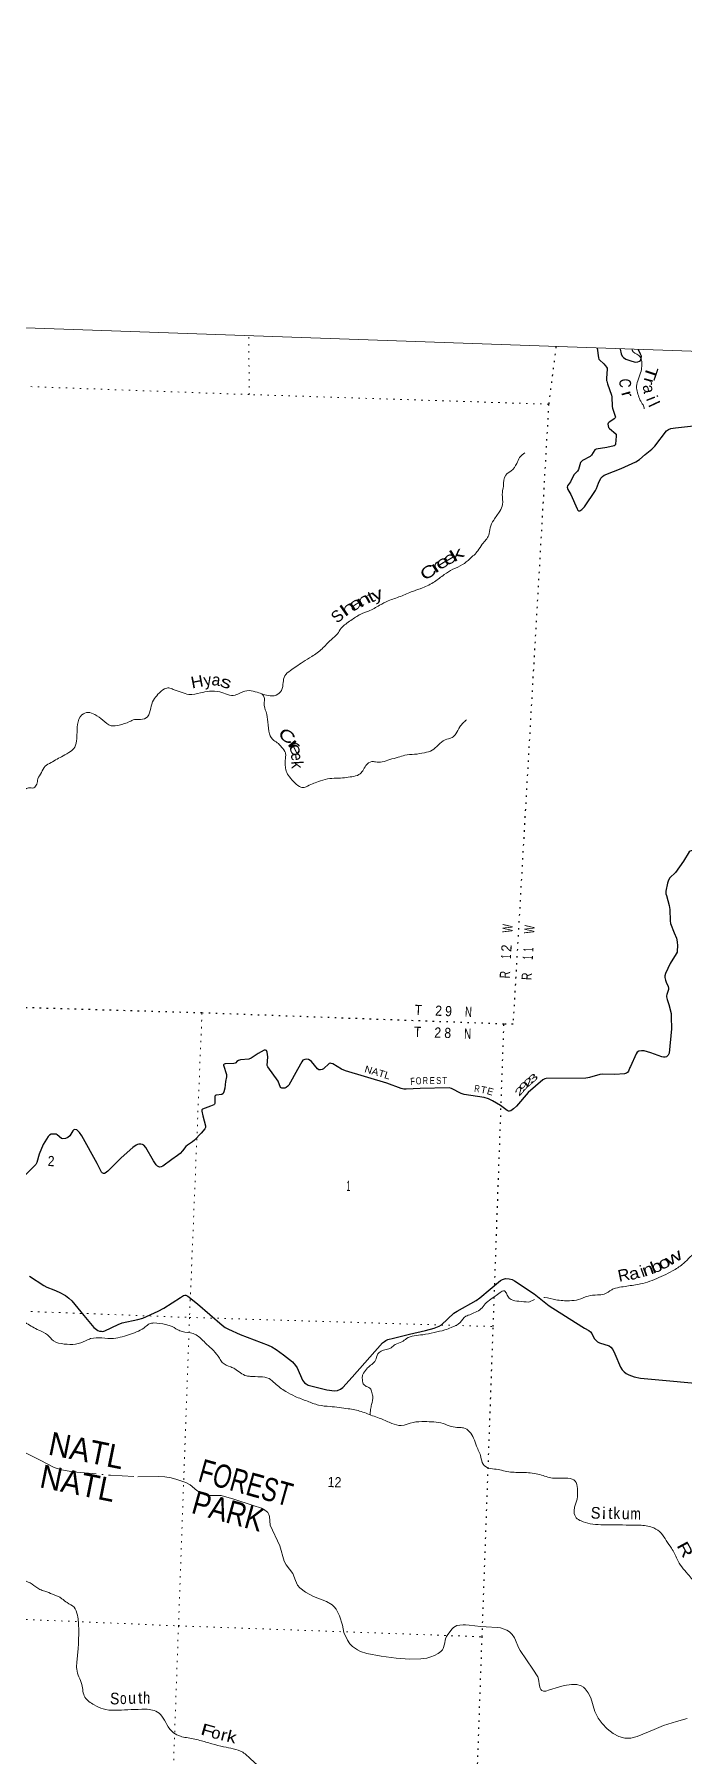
# Model space of a CAD drawing. Header units: feet. Extents: x -932108 to -739700, y 12311 to 202656.
# Drawn here: x -793014 to -781886, y 173137 to 202656 of the extents above; entities that cross this region are included whole.
import ezdxf
from ezdxf.enums import TextEntityAlignment as Align

# ---------------------------------------------------------------- set-up
doc = ezdxf.new("R2010")
doc.units = ezdxf.units.FT
doc.header["$LTSCALE"] = 80
doc.linetypes.add('DOT_DASHED', pattern=[7.7, 5, -1.2, 0.3, -1.2])
doc.linetypes.add('DOTTED', pattern=[1.5, 0.3, -1.2])
for name, color, linetype, lineweight in [('29', 7, 'Continuous', 25), ('30', 7, 'Continuous', 35), ('39', 7, 'Continuous', 13), ('4', 7, 'Continuous', 13), ('44', 7, 'DOT_DASHED', 13), ('6', 7, 'DOTTED', 25), ('7', 7, 'DOTTED', 13)]:
    doc.layers.add(name, color=color, linetype=linetype, lineweight=lineweight)
doc.layers.add('41', color=7, linetype='Continuous')

msp = doc.modelspace()

# ---------------------------------------------------------------- linework, layer by layer
at = {"layer": '29'}
for points in [[(-783366.16, 197272.63), (-783345.09, 197110.41), (-783338.62, 197088.81), (-783327.64, 197074.58), (-783252.37, 197005.36), (-783222.04, 196973.24), (-783204.77, 196948.4), (-783198.29, 196934.35), (-783195.9, 196918.92), (-783204.97, 196755.15), (-783205.31, 196720.5), (-783203.15, 196706.46), (-783192.83, 196664.56), (-783121.07, 196467.38), (-783115.19, 196438.59), (-783110.33, 196276.58), (-783106.43, 196248.58), (-783057.44, 196105.93), (-783055.28, 196089.72), (-783059.59, 196078.46), (-783073.63, 196064.88), (-783118.55, 196034.98)], [(-782974.26, 197258.93), (-782954.89, 197175.21), (-782937.62, 197138.48), (-782918.19, 197116.88), (-782875.01, 197088.8), (-782775.71, 197052.08), (-782710.94, 197036.95), (-782669.93, 197039.11), (-782641.86, 197049.92), (-782622.43, 197065.04), (-782611.64, 197097.44), (-782609.48, 197136.32), (-782622.43, 197170.89), (-782656.73, 197247.84)], [(-783118.55, 196034.98), (-783162.68, 196006.56), (-783177.72, 195991.34), (-783184.27, 195969.83), (-783181.03, 195940.67), (-783171.32, 195916.91), (-783153.73, 195896.25), (-783047.19, 195807.7), (-783041.78, 195799.18), (-783041.78, 195766.78), (-783054.73, 195626.36), (-783061.21, 195611.24), (-783078.27, 195598.82), (-783199.74, 195573.89), (-783381.8, 195544.27), (-783396.91, 195537.79), (-783408.37, 195528.59), (-783465.99, 195438.42), (-783489.49, 195415.89), (-783621.43, 195345.53), (-783636.54, 195332.57), (-783650.29, 195316.54), (-783688.35, 195194.31), (-783705, 195164.7), (-783767.76, 195105.27), (-783825.18, 194983.57), (-783877.25, 194911.32), (-783879.3, 194891.76), (-783868.61, 194850.84), (-783818.46, 194767.1), (-783708.86, 194518.16), (-783695.91, 194498.72), (-783682.05, 194487.14), (-783663.53, 194485.76), (-783631.14, 194505.2), (-783584.81, 194555.12), (-783395.83, 194831.4), (-783376.56, 194870.68), (-783342.63, 194959.33), (-783305.16, 195043.1), (-783277.1, 195075.5), (-783248.38, 195097.51), (-783089.08, 195160.26)], [(-783089.08, 195160.26), (-782954.44, 195213.29), (-782702.9, 195322.85), (-782642.41, 195364.97), (-782546.9, 195450.43), (-782427.61, 195544.27), (-782378.29, 195591.49), (-782180.29, 195855.42), (-782144.81, 195881.27), (-782105.95, 195896.39), (-782023.39, 195910.9), (-781613.74, 195956.87)], [(-781413.34, 188907.16), (-781523.14, 188821.68), (-781553.36, 188789.28), (-781580.35, 188746.07), (-781594.38, 188730.95), (-781619.21, 188705.03), (-781645.11, 188689.91), (-781687.58, 188670.43), (-781757.37, 188655.34), (-781772.48, 188648.86), (-781789.45, 188634.66), (-781888.49, 188478.68), (-782027.3, 188284.32), (-782123.29, 188190.9), (-782147.33, 188153.23), (-782164.31, 188098.01), (-782188.05, 187959.75), (-782190.21, 187918.71), (-782180.91, 187886.4), (-782134.16, 187714.29), (-782122.22, 187646.52), (-782115.74, 187452.1), (-782107.37, 187404.9), (-782045.31, 187245.67)], [(-782045.31, 187245.67), (-782009.81, 187154.59), (-781993.77, 187095.66), (-781989.45, 187022.21), (-781993.77, 186940.12), (-781998.09, 186916.36), (-782011.35, 186886.42), (-782116.82, 186720.69), (-782198.43, 186549.96), (-782208.58, 186508.08), (-782208.58, 186480), (-782197.78, 186434.63), (-782186.69, 186403.34), (-782147.91, 186325.64), (-782141.65, 186298.54), (-782141.65, 186274.78), (-782172.96, 186190.52), (-782179.44, 186166.76), (-782179.53, 186150.81), (-782167.56, 186106.28), (-782139.15, 186017), (-782099.56, 185864.33), (-782096.12, 185805.01), (-782094.98, 185598.78), (-782135.03, 185182.09), (-782149.22, 185149.3), (-782168.65, 185132.02), (-782181.6, 185123.38), (-782201.03, 185116.9), (-782230.19, 185116.02), (-782261.48, 185121.22), (-782445.84, 185187.12), (-782563.71, 185222.75), (-782606.7, 185225.89), (-782654.38, 185218.43), (-782680.29, 185203.31), (-782697.24, 185173.64), (-782796.94, 184955.63), (-782806.06, 184938.63)], [(-782806.06, 184938.63), (-782832.49, 184874.95), (-782847.6, 184853.35), (-782865.94, 184840.39), (-782900.78, 184827.86), (-783063.79, 184816.68), (-783281.52, 184823.1), (-783320.61, 184817.44), (-783497.4, 184766.94), (-783525.47, 184762.62), (-783563.98, 184757.59), (-784240.45, 184751.93), (-784264.86, 184745.33), (-784301.56, 184728.05), (-784552.01, 184506.76), (-784751.68, 184274.41), (-784801.33, 184229.04), (-784848.83, 184194.48), (-784870.68, 184189.84), (-784887.68, 184190.16), (-784909.27, 184200.96), (-785027.04, 184286.47), (-785164.01, 184367.29), (-785228.78, 184399.7), (-785306.12, 184422.29), (-785648.67, 184477.47), (-785700.38, 184492.87), (-785862.39, 184579), (-785904.99, 184587.53), (-786402.93, 184580.38), (-786641.72, 184563.88), (-786683.82, 184566.04), (-786728.19, 184576.01), (-786974.94, 184670.43), (-787681.19, 184883.59), (-787751.23, 184909.17), (-787901.39, 185000.24), (-787927.29, 185008.88), (-787945.38, 185013.39), (-787963.99, 185004.56), (-788057.85, 184918.02), (-788080.57, 184903.03), (-788110.79, 184898.71), (-788136.7, 184900.87), (-788164.27, 184916.48), (-788266.22, 185043.44), (-788288.51, 185059.81), (-788313.72, 185075.85), (-788343.94, 185080.17), (-788380.64, 185078.01), (-788410.78, 185062.94), (-788432.45, 185036.96), (-788501.8, 184906.61), (-788651.99, 184634.67), (-788668.85, 184615.72), (-788696.91, 184596.28), (-788720.66, 184583.32), (-788740.09, 184581.16), (-788770.57, 184583.59), (-788794.06, 184596.28), (-788835.68, 184702.42), (-789015.7, 184948.18), (-789021.82, 184974.32), (-789014.39, 185118.28), (-789023.98, 185203.31), (-789036.93, 185231.39), (-789053.37, 185238.02), (-789073.63, 185235.71), (-789180.39, 185177.29), (-789300.31, 185097.45), (-789337.02, 185081.76), (-789479.49, 185067.21), (-789514.03, 185056.41), (-789542.09, 185039.13), (-789561.52, 185019.69), (-789572.32, 185011.05), (-789593.1, 185006.43), (-789745.02, 185002.4), (-789760.03, 184997.41), (-789773.09, 184985.12), (-789773.09, 184976.48), (-789723.73, 184815.73), (-789720.2, 184777.74), (-789736.14, 184695.62)], [(-789736.14, 184695.62), (-789747.83, 184582.54), (-789765.54, 184518.51), (-789778.49, 184490.43), (-789798.64, 184474.57), (-789897.22, 184462.35), (-789914.49, 184453.71), (-789920.46, 184441.64), (-789921.62, 184321.59), (-789927.45, 184308.97), (-789940.4, 184296.01), (-789993.97, 184272.57), (-790132.5, 184224.34), (-790145.49, 184209.6), (-790143.33, 184190.16), (-790125.48, 184107.94), (-790082.64, 183937.99), (-790081.8, 183911.49), (-790094.76, 183885.57), (-790154.34, 183810.89), (-790271.78, 183693.31), (-790305.19, 183663.08), (-790389.97, 183605.83), (-790417.06, 183581.69), (-790474.71, 183507.53), (-790518.46, 183463.84), (-790561.6, 183426.53), (-790657.32, 183361.56), (-790813.1, 183245.09), (-790843.33, 183232.12), (-790861.67, 183227.81), (-790883.5, 183234.93), (-790904.85, 183247.26), (-790925.36, 183266.69), (-790971.42, 183336.7), (-791102.06, 183564.38), (-791140.16, 183605.85), (-791161.75, 183618.82), (-791189.86, 183622.11), (-791222.19, 183625.3), (-791248.1, 183618.82), (-791271.85, 183608.01), (-791328.65, 183567.87), (-791529.04, 183388.11), (-791753.53, 183161.32), (-791800.76, 183126.28), (-791811.55, 183119.8), (-791828.82, 183119.8), (-791855.14, 183131.55), (-791865.52, 183143.56), (-791936.64, 183289.1), (-792202.98, 183766.68), (-792242.23, 183824.05), (-792268.13, 183854.29), (-792288.65, 183869.4), (-792322.68, 183875.8), (-792339.37, 183867.25), (-792353.41, 183852.12), (-792409.8, 183763.35), (-792438.68, 183737.64), (-792482.94, 183722.51), (-792525.03, 183716.04), (-792549.99, 183723.19), (-792621.6, 183784.24)], [(-792621.6, 183784.24), (-792643.77, 183795.96), (-792668.6, 183795.96), (-792727.58, 183792.69), (-792753.87, 183778.68), (-792780.86, 183752.75), (-792865.62, 183616.32), (-792932.95, 183450.99), (-792972.99, 183309.92), (-792992.7, 183275.34), (-793240.25, 183025.49)], [(-793097.48, 181358.03), (-792855.49, 181199.75), (-792800.33, 181171.37), (-792680.07, 181126.34), (-792590.93, 181087.12), (-792480.83, 181026.63), (-792421.45, 180981.38), (-792375.04, 180938.06), (-792165.38, 180684.38), (-791995.73, 180477.09), (-791924.94, 180426.09), (-791896.87, 180415.29), (-791864.03, 180413.52), (-791838.58, 180413.13), (-791808.36, 180419.61), (-791578.01, 180531.64), (-791512.6, 180557.87), (-791241.38, 180613.61), (-791158.55, 180639.96), (-790893.02, 180758.77), (-790793.34, 180813.01), (-790512.66, 180993.41), (-790510.25, 180994.91)], [(-790510.25, 180994.91), (-790455.86, 181028.8), (-790436.43, 181033.12), (-790416.62, 181033.42), (-790382.46, 181018), (-790218.35, 180884.98), (-789794.78, 180516.91), (-789742.38, 180480.11), (-789688.4, 180449.86), (-789486.52, 180359.85), (-789004.95, 180173.51), (-788942.54, 180145.27), (-788869.14, 180102.07), (-788747.11, 180010.56), (-788592.81, 179890.37), (-788540.29, 179827.74), (-788511.86, 179786.68), (-788416.69, 179576.34), (-788382.33, 179529.61), (-788358.58, 179510.17), (-788320.08, 179490.21), (-788000.45, 179410.75), (-787872.84, 179395.68), (-787818.87, 179400), (-787764.9, 179419.44), (-787726.04, 179449.68), (-787565.82, 179624.73), (-787049.26, 180214.41), (-787015.55, 180240.21), (-786990.97, 180255.46), (-786956.43, 180270.58), (-786858.73, 180293.69), (-786582.71, 180366.19), (-786309.2, 180426.78), (-786158.75, 180469.32), (-786076.72, 180501.73), (-786034.06, 180525.34), (-785821.98, 180724.23), (-785769.08, 180760.45), (-785442.16, 180942.91), (-785377.26, 180985.62), (-785022.13, 181285.9), (-784989.14, 181304.25), (-784937.94, 181318.3), (-784877.49, 181313.98), (-784825.68, 181301.02), (-784785.44, 181281.69), (-784450.06, 181055.44), (-784189.94, 180852.36), (-783631.31, 180498.64), (-783582.07, 180469.86)], [(-783582.07, 180469.86), (-783510.95, 180428.28), (-783479.65, 180406.68), (-783458.05, 180375.28), (-783417.05, 180290.03), (-783385.02, 180254.11), (-783363.08, 180233.86), (-783328.54, 180216.58), (-783164.22, 180162.78), (-783134.24, 180140.97), (-783099.7, 180104.25), (-783063.66, 180028.44), (-782967.16, 179800.2), (-782939.95, 179754.29), (-782905.41, 179717.56), (-782870.87, 179691.64), (-782824.45, 179666.1), (-782732.7, 179633.31), (-782622.13, 179611.58), (-781310.94, 179492.53)]]:
    msp.add_lwpolyline(points, dxfattribs=at)
at = {"layer": '39'}
msp.add_line((-784441.1, 180959.38), (-784540.94, 180914.83), dxfattribs=at)
for points in [[(-782559.51, 196233.52), (-782581.46, 196301.18), (-782633.12, 196386.05), (-782668.02, 196488.63), (-782690.82, 196590.8), (-782670.42, 196715.87), (-782623.32, 196854.26), (-782601.45, 196963.06), (-782607.9, 197070.78), (-782651.63, 197151.33), (-782765.61, 197241.52), (-782765.38, 197251.58)], [(-784606.92, 195482.1), (-784696.56, 195399.89), (-784746.54, 195296.08), (-784841.73, 195169.43), (-784933.04, 195097.42), (-784975.81, 194908.18), (-784994.81, 194764.8), (-784988.4, 194596.24), (-785034.69, 194482.17), (-785140.92, 194327.49), (-785202.02, 194193.62), (-785224.5, 194066.59), (-785336.72, 193914.14), (-785413.34, 193799.04), (-785551.31, 193661.65), (-785673.85, 193562.28), (-785840.16, 193482.61), (-785988.66, 193392.22), (-786154.4, 193269.94), (-786362.03, 193163.25), (-786527.65, 193103.85), (-786738.63, 193017.56), (-786947.25, 192941.32), (-787097.28, 192865.18), (-787286.48, 192765.99), (-787427.75, 192709.84), (-787588.84, 192605.66), (-787754.99, 192471.23), (-787820.83, 192376.06), (-787929.32, 192274.19), (-788081.96, 192121.05), (-788260.22, 191987.02), (-788408.85, 191892.57), (-788528.69, 191813.39), (-788625.92, 191745.63), (-788723.98, 191653.56), (-788749.95, 191542.87), (-788778.83, 191405.91), (-788870.49, 191323.76), (-789006.08, 191316.1), (-789120.91, 191345.29)], [(-785608.55, 190899), (-785664.81, 190848.14), (-785719.6, 190781), (-785790.37, 190659.62), (-785855.05, 190598.89), (-785973.65, 190556.18), (-786091.75, 190468.83), (-786195.79, 190378.99), (-786328.51, 190336.75), (-786497.08, 190309.89), (-786665.3, 190293.17), (-786779.59, 190258.43), (-786920.32, 190218.48), (-787052.98, 190178.26), (-787170.07, 190180.13), (-787230.53, 190184.16), (-787331.8, 190116.54), (-787385.4, 190025.02), (-787450.14, 189962.26), (-787570.56, 189925.69), (-787698.43, 189907.63), (-787836.04, 189900.03), (-787989.93, 189888.92), (-788147.08, 189841.4), (-788249.4, 189802.21), (-788358.12, 189753.08), (-788419.2, 189738.89), (-788471.11, 189756.84), (-788577.11, 189847.57), (-788660.58, 189947.7), (-788703.62, 190048.52), (-788714.72, 190138.13), (-788708.18, 190271.78), (-788710.15, 190332.69), (-788777.54, 190430.26), (-788831.98, 190492.92), (-788910.9, 190548.27), (-788983.93, 190658.2), (-789011.3, 190863.96), (-789043.87, 191035.42), (-789077.27, 191182.57), (-789070.35, 191267.52), (-789096.6, 191327.22), (-789196.05, 191373.11), (-789334.44, 191402.05), (-789479.07, 191366.29), (-789573.39, 191324.8), (-789702.38, 191333.14), (-789836.12, 191380.18), (-790015.56, 191390.19), (-790167.98, 191362.8), (-790364.79, 191336.89), (-790498.81, 191375.82), (-790636.59, 191422.99), (-790708.47, 191447.69), (-790781.72, 191431.87), (-790895.99, 191338.31), (-790972.06, 191239.42), (-791019.23, 191099.01), (-791076.63, 190954.88), (-791193.42, 190906.02), (-791298.48, 190905.45), (-791384.53, 190869.77), (-791560.24, 190810.71), (-791697.99, 190799.05), (-791840.17, 190895.05), (-791978.25, 190992.94), (-792092.23, 191027.15), (-792198.73, 190984.03), (-792274.91, 190822.27), (-792284.98, 190644.12), (-792299.88, 190502.64), (-792322.52, 190430.37), (-792393.59, 190359.71), (-792523.52, 190280.87), (-792626.33, 190227.49), (-792729.34, 190168.04), (-792830.4, 190106.49), (-792894.77, 189995.04), (-792952.96, 189887.45), (-792974.14, 189798.91), (-793022.74, 189735.62), (-793117.77, 189732.69), (-793183.37, 189704.44), (-793244.79, 189680.12), (-793319.99, 189666.39), (-793509.97, 189603.74), (-793657.67, 189596.47), (-793869.02, 189558.87), (-793963.75, 189505.22), (-794036.16, 189454.89)], [(-774510.37, 188891.52), (-774577.27, 188824.78), (-774663.15, 188734.34), (-774753.83, 188621.74), (-774826, 188518.66), (-774879.18, 188439.3), (-774946.4, 188303.61), (-775015.15, 188182.17), (-775083.08, 188085.04), (-775179.39, 187984.79), (-775267.91, 187876.18), (-775351.43, 187795.79), (-775502.88, 187618.28), (-775586.81, 187525.74), (-775645.06, 187416.12), (-775696.71, 187322.5), (-775809.96, 187139.66), (-775829.4, 187042.95), (-775846.06, 186968.46), (-775911.63, 186881.39), (-775976.03, 186828.77), (-776137.94, 186700.28), (-776214.83, 186577.08), (-776292.67, 186545.18), (-776506.89, 186542.16), (-776660.57, 186537.12), (-776861.28, 186515.39), (-777007.51, 186491.85), (-777115.14, 186475.15), (-777225.12, 186448.37), (-777272.12, 186372.86), (-777325.41, 186230.62), (-777410.68, 186158.41), (-777489.34, 186102.2), (-777653.02, 186040.71), (-777848.5, 185994.46), (-777954.58, 185963.51), (-778057.53, 185906.08), (-778178.32, 185798.53), (-778324.76, 185768.92), (-778426.24, 185695.21), (-778539.57, 185688.84), (-778698.96, 185694.13), (-778844.44, 185692.88), (-778959.63, 185631.8), (-779049, 185557.69), (-779174.82, 185480.74), (-779250.54, 185391.98), (-779313.68, 185317.01), (-779338.18, 185190.04), (-779360.12, 185079.21), (-779367.01, 184935.43), (-779397.49, 184810.69), (-779492.34, 184694.17), (-779746.18, 184475.44), (-779917.39, 184310.75), (-780051.06, 184181.32), (-780194.39, 184064.39), (-780321.73, 183942.86), (-780451.65, 183864.02), (-780546.87, 183796.19), (-780637.68, 183679.54), (-780740.22, 183514.6), (-780845.5, 183388.29), (-780955.66, 183296.62), (-781054.47, 183182.26), (-781097.16, 183114.71), (-781123.2, 183002), (-781282.38, 182536.72), (-781373.84, 182340.99), (-781486.89, 182164.23), (-781602.78, 181963.22), (-781672.76, 181805.31), (-781773.66, 181688.99), (-781903.15, 181563.48), (-782074.67, 181449.51), (-782230.89, 181369.51), (-782544.12, 181246.05), (-782708.93, 181210.96), (-782950.54, 181174.36), (-783089.04, 181140.43), (-783117.77, 181127.18), (-783245.61, 181050.3), (-783363.19, 181037.98), (-783523.47, 181016.93), (-783687.01, 180959.49), (-783839.23, 180938.18), (-784074.95, 180956.15), (-784269.57, 180995.07), (-784283.9, 180995.79)], [(-782182.81, 176826.6), (-782271.51, 176951.24), (-782393.72, 177040.49), (-782614.36, 177086.36), (-782757.75, 177087.06), (-782987.76, 177094.7), (-783302.79, 177097.05), (-783488.07, 177113.35), (-783644.01, 177161.12), (-783725.02, 177214.52), (-783764.09, 177313.18), (-783753.21, 177395.97), (-783712.09, 177536.59), (-783705.91, 177718.93), (-783744.02, 177845.95), (-783867.68, 177892.65), (-784132.13, 177897.37), (-784350.34, 177955.33), (-784613.69, 177992.47), (-784851.77, 178000.38), (-785096.62, 178047.05), (-785225.21, 178067.55), (-785323.82, 178137.76), (-785360.2, 178256.61), (-785434.66, 178443.65), (-785486.55, 178581.27), (-785656.32, 178757.28), (-785736.89, 178764.02), (-785869.65, 178780.6), (-786009.3, 178831.89), (-786325.32, 178864.69), (-786523.74, 178851), (-786725.48, 178798.88), (-786885.93, 178832.61), (-787075, 178915.96), (-787192.81, 178956.38), (-787412.21, 179038.72), (-787634.8, 179086.68), (-787946.64, 179123.4), (-788143.75, 179148.2), (-788335.39, 179215.42), (-788544.71, 179297.42), (-788705.46, 179381.86), (-788892.61, 179521.94), (-788992.9, 179602.35), (-789143.33, 179633.71), (-789312.75, 179641.37), (-789377.11, 179649.59), (-789581.08, 179769.95), (-789646.63, 179802.55), (-789795.49, 179880.51), (-789841.58, 179951.01), (-789946.21, 180082.26), (-790089.04, 180218.84), (-790242.09, 180351.71), (-790293.79, 180375.74), (-790482.49, 180410.4), (-790556.18, 180441.25), (-790687.22, 180508.47), (-790765.23, 180531.35), (-790968.39, 180556.35), (-791039.49, 180544.51), (-791114.12, 180488.17), (-791229.58, 180418.99), (-791507.62, 180320.73), (-791656.14, 180289.15), (-791859.79, 180299.97), (-792050.07, 180288.04), (-792136.18, 180250.33), (-792307.72, 180195.18), (-792503.64, 180195.6), (-792685.53, 180252.35), (-792791.19, 180353.22), (-792939.98, 180433.21), (-793148.13, 180549.65), (-793326.63, 180646.85), (-793507.05, 180687.32), (-793700.98, 180746.5), (-793870.97, 180796.77), (-794014.32, 180858.32), (-794066.09, 180880.33), (-794102.64, 180934.27), (-794114.5, 181001.6), (-794145.09, 181112.14), (-794168.72, 181190), (-794221.85, 181291.15), (-794303.57, 181383.11), (-794456.25, 181467.29), (-794572.52, 181493.46), (-794763.79, 181511.98), (-794887.35, 181501.89)], [(-784540.94, 180914.83), (-784712.17, 180928.64), (-784842.42, 180959.33), (-784901.1, 181016.04), (-784933.2, 181082.01), (-784958.54, 181109.22), (-785030.32, 181077.13), (-785117.26, 181015.11), (-785214.5, 180947.35), (-785306.29, 180861.15), (-785379.72, 180780.43), (-785480.44, 180729.01), (-785576.72, 180689.62), (-785617.69, 180672.73), (-785716.29, 180564.45), (-785868.69, 180478.23), (-785979.15, 180437.28), (-786162.39, 180394.69), (-786358.61, 180355.04), (-786634.89, 180289.22), (-786713.83, 180232.18), (-786827.85, 180188.31), (-786898.02, 180131.26), (-787072.19, 180071.99), (-787126.23, 180027.13), (-787166.32, 179916.91), (-787231.34, 179846.05), (-787304.09, 179785.59), (-787371.74, 179696.56), (-787391.62, 179646.52), (-787390.19, 179569.4), (-787375.97, 179512.13), (-787324.88, 179469.87), (-787249.72, 179422.75), (-787234.82, 179385.75), (-787215.51, 179299.92), (-787234.43, 179158.57), (-787251.44, 179073.94), (-787257.6, 179011.27), (-787261.03, 178981.9)], [(-787804.84, 171384.86), (-787835.11, 171564.36), (-787835.03, 171686.05), (-787828.72, 171872.44), (-787847.12, 172104.28), (-787901.43, 172349.48), (-787987.77, 172484.18), (-788140.93, 172554.18), (-788323.4, 172653.54), (-788426.53, 172709.7), (-788583.87, 172775.77), (-788726.23, 172806.87), (-788886.75, 172838.57), (-789074.97, 172887.41), (-789167.53, 172957.42), (-789297.06, 173069.22), (-789442.32, 173193.72), (-789605.91, 173253.91), (-789770.4, 173287.77), (-789972.67, 173339.11), (-790176.69, 173398.63), (-790409.43, 173444.89), (-790509.63, 173468.5), (-790630.79, 173529.32), (-790743.21, 173668.95), (-790829.13, 173815.81), (-790931.38, 173898.31), (-791174.69, 173930.73), (-791415.34, 173922.5), (-791633.73, 173915.55), (-791837.03, 173936.5), (-791990.19, 174006.5), (-792147.35, 174137.47), (-792202.55, 174356.33), (-792288.67, 174616.78), (-792286.22, 174748.54), (-792264, 174987.14), (-792254.64, 175203.85), (-792259.33, 175423.06), (-792275.46, 175543.27), (-792335.35, 175683.18), (-792453.94, 175760.14), (-792542.54, 175827.98), (-792705.52, 175906.42), (-792833.14, 175955.28), (-792922.97, 175986.66), (-793055.2, 176078.26), (-793190.62, 176135.5), (-793388.7, 176131.93), (-793585.1, 176118.18), (-793812.2, 176152.09), (-793970.5, 176189.8), (-794106.9, 176277.49), (-794299.96, 176421.82), (-794457.94, 176528.48), (-794629.34, 176597.05), (-794845.46, 176656.97), (-795042.16, 176693.93), (-795270.39, 176754.24), (-795504.05, 176832.99), (-795607.67, 176874.97), (-795798.75, 176958.39), (-795983.35, 176994.95), (-796178.18, 176908.12), (-796316.25, 176827.52), (-796538.37, 176769.99), (-796713.57, 176785.95), (-796863.04, 176845.68), (-796893.74, 176893.35), (-796881.9, 177004.51), (-796858.84, 177088.93), (-796801.82, 177162.09), (-796712.68, 177288.93), (-796712.03, 177368.02), (-796781.71, 177457.55), (-796936.66, 177474.86), (-797152.44, 177544.91), (-797263.85, 177595.26), (-797341.74, 177681), (-797391.03, 177895.61), (-797404.38, 178038.03), (-797374.61, 178201.34), (-797285.46, 178447.85), (-797184.11, 178637.17), (-797087.55, 178804.34), (-796988.08, 178997.78), (-796917.98, 179218.56), (-796885.13, 179353.37), (-796897.09, 179477.49), (-796967.8, 179536.63), (-797113.65, 179584.07)], [(-771201.25, 176698.77), (-771215.18, 176689.47), (-771267.68, 176630.37), (-771309.34, 176593.21), (-771380.51, 176579.35), (-771441.27, 176634.11), (-771500.36, 176678.66), (-771632.7, 176707.4), (-771767.27, 176730.12), (-771863.02, 176765.75), (-772014.55, 176764.7), (-772098.19, 176799.93), (-772164.09, 176822.4), (-772242.3, 176839.2), (-772315.99, 176870.04), (-772398.26, 176945.79), (-772499.37, 177001.89), (-772578.61, 176988.29), (-772666.37, 176901.97), (-772799.58, 176845.54), (-772941.48, 176771.15), (-773007.9, 176718.59), (-773057.64, 176562.04), (-773099.47, 176459.99), (-773204.02, 176414.78), (-773266.43, 176420.91), (-773350.45, 176504.83), (-773382.69, 176566.75), (-773468.93, 176644.66), (-773577.49, 176719.26), (-773700.78, 176717.27), (-773743.63, 176704.49), (-773816.07, 176593.32), (-773899.94, 176502.8), (-774005.31, 176433.28), (-774151.47, 176411.77), (-774237.48, 176436.94), (-774274.95, 176523.37), (-774303.69, 176688.62), (-774364.51, 176861.01), (-774383.5, 177015.79), (-774442.23, 177190.15), (-774447.76, 177265.38), (-774511.39, 177354.71), (-774650.91, 177410.05), (-774849.63, 177447.07), (-774972.71, 177451.16), (-775106.44, 177319.71), (-775250.53, 177180.49), (-775401.43, 177019.18), (-775490.57, 176892.33), (-775638.08, 176771.48), (-775734.73, 176661.1), (-775853.72, 176547.42), (-776029.92, 176474.16), (-776256.21, 176412.72), (-776492.11, 176365.79), (-776771.65, 176342.62), (-777004.5, 176326.02), (-777231.88, 176351.83), (-777367.24, 176291.42), (-777600.35, 176207.89), (-777791.65, 176165.56), (-778100.05, 176125.1), (-778350.93, 176113.15), (-778538.44, 176123.43), (-778676.39, 176105.71), (-778893.31, 176082.49), (-779056.4, 176098.05), (-779279.26, 176137.9), (-779455.07, 176135.63), (-779602.75, 176069.54), (-779740.68, 175992.99), (-779893.9, 175882.47), (-780066.81, 175786.8), (-780228.75, 175717.13), (-780422.85, 175711.41), (-780538.03, 175770), (-780668.24, 175861.54), (-780752.67, 175933.31), (-780898.79, 175972.64), (-780997.17, 175990.11), (-781162.25, 175946.91), (-781322.2, 175936), (-781512.43, 175984.91), (-781648.84, 176072.6), (-781812.49, 176250.44), (-781917.39, 176373.59), (-781995.65, 176508.03), (-782092.44, 176691.76), (-782182.81, 176826.6)]]:
    msp.add_spline(points, degree=3, dxfattribs=at)
at = {"layer": '4'}
msp.add_lwpolyline([(-924530.42, 202655.58), (-893729.37, 201405.05), (-862926.63, 200196.88), (-832122.26, 199031.09), (-801316.3, 197907.67), (-770508.84, 196826.62), (-739699.92, 195787.95), (-745759.19, 12310.89), (-776820.49, 13358.06), (-807880.32, 14447.96), (-838938.61, 15580.59), (-869995.32, 16755.93)], dxfattribs=at)
at = {"layer": '44'}
for points in [[(-793178.51, 178333.7), (-792912.9, 178201.71), (-792677.35, 178079.21), (-792551.87, 178037.07), (-792355.34, 178002.05), (-791711.79, 177945.32), (-791241.31, 177919.87), (-790892.49, 177924.14), (-790779.48, 177920), (-790670.13, 177902.32), (-790570.92, 177874.02), (-790420.27, 177818.37), (-790346.12, 177779.63), (-790228.42, 177682.46), (-790152.49, 177629.35), (-790097.51, 177607.56), (-790033.07, 177598.17), (-789814.62, 177595.76), (-789593.55, 177533.75), (-789265.97, 177426.31)], [(-789265.97, 177426.31), (-789122.98, 177379.2), (-789044.95, 177334.71), (-789011.67, 177304.06), (-788993.42, 177270.32), (-788985.36, 177235.89), (-788974.85, 177090.44), (-788805.87, 176735.16), (-788732.33, 176474.08), (-788696.79, 176406.79), (-788585.56, 176257.49), (-788537.61, 176138.37), (-788503.04, 176061.53), (-788462.62, 176011.46), (-788369.11, 175942.77), (-788229.59, 175866.39), (-788008.54, 175778.41), (-787912.01, 175723.85), (-787873.17, 175691.14), (-787839.47, 175650.33), (-787783.07, 175534.88), (-787734.75, 175372.06), (-787709.44, 175249.43), (-787648.96, 175116.59), (-787608.4, 175056.26), (-787562.85, 175007.13), (-787478.15, 174948.83), (-787426.31, 174923.74), (-787316.06, 174885.59), (-787068.15, 174839.55), (-786812.48, 174806.99), (-786581.85, 174793.02), (-786392.71, 174794.52), (-786288.87, 174808.65), (-786215.83, 174829.07), (-786153.39, 174855.11), (-786090.73, 174890.86), (-786045.36, 174923.99), (-786019.82, 174951.81), (-786005.78, 174975.86), (-785983.73, 175048.56), (-785965.77, 175137.3), (-785951.2, 175177.03), (-785926.78, 175214.78), (-785852.82, 175309.24), (-785827.53, 175333.3), (-785802.16, 175351.52), (-785772.41, 175365.52), (-785722.31, 175375.75), (-785666.34, 175379.8), (-785626.1, 175379.38), (-785562, 175374.48), (-785367.28, 175348.84), (-785272.92, 175344.42), (-785081.87, 175336.55), (-785025.78, 175326.99), (-784976.2, 175312.95), (-784917.07, 175286.82), (-784872.89, 175258.57), (-784826.14, 175216.03), (-784785.64, 175157.84), (-784764.56, 175114.91), (-784714.39, 174991.28), (-784686.32, 174938.1), (-784468.65, 174620.61), (-784383.53, 174489.96), (-784371.82, 174448.84), (-784358.37, 174331.27), (-784345.85, 174291.03), (-784334.41, 174271.9), (-784316.45, 174253.5), (-784289.49, 174240.66), (-784249.15, 174244.03), (-784183.61, 174263.29), (-784031.19, 174312.89), (-783933.6, 174337.71), (-783809.36, 174358.19), (-783714.74, 174355.23), (-783643.07, 174335.45), (-783603.86, 174311.89), (-783575, 174284.77), (-783523.3, 174212.33), (-783478.1, 174125.31), (-783408.77, 173895.09), (-783347.63, 173779.86), (-783280.39, 173686.22), (-783195.92, 173595.63), (-783094.56, 173516.93), (-782994.07, 173463.96), (-782892.3, 173437.6), (-782789.06, 173436.16), (-782683.25, 173462.08), (-782391.78, 173586.84), (-782228.74, 173654.61), (-782008.81, 173723.03), (-781823.2, 173773.71)]]:
    msp.add_lwpolyline(points, dxfattribs=at)
at = {"layer": '6'}
for points in [[(-784073.23, 197297.38), (-784198.98, 196314.34), (-784809.74, 185680.08), (-784965.17, 185683.21), (-790141.87, 185873.41), (-795158.4, 186021.78), (-795511.56, 186031.49), (-800421.93, 186212.84), (-800641.79, 186222.17), (-801732.64, 186271.34)], [(-786205.75, 151423.54), (-786122.05, 153696.71), (-785911.28, 159188.8), (-785732.69, 164340.79), (-785733.98, 164421.96), (-785538.93, 169642.36), (-785530.98, 169757.7), (-785339.37, 175174.96), (-785149.03, 180494.9), (-784965.17, 185683.21)]]:
    msp.add_lwpolyline(points, dxfattribs=at)
at = {"layer": '7'}
msp.add_line((-789334.13, 196478.82), (-789337.38, 197482.28), dxfattribs=at)
for points in [[(-784198.98, 196314.34), (-789334.13, 196478.82), (-794621.88, 196670.68), (-799989.06, 196842.87), (-801358.14, 196738.42)], [(-790141.87, 185873.41), (-790355.14, 180651.59), (-790544.45, 175362.05), (-790738.91, 169920.55), (-790937.8, 164586.69), (-791116.68, 159306.94), (-791249.54, 154550.98)], [(-800798.39, 181063.38), (-795711.28, 180851.81), (-790355.14, 180651.59), (-785149.03, 180494.9)], [(-802106.95, 175809.74), (-801265.04, 175815.49), (-795913.89, 175587.04), (-790544.45, 175362.05), (-785339.37, 175174.96)]]:
    msp.add_lwpolyline(points, dxfattribs=at)

# ---------------------------------------------------------------- texts
at = {"layer": '30', "width": 1.1}
msp.add_text('NATL', height=120, rotation=343.205, dxfattribs=at).set_placement((-787365.55, 184861.44))
at = {"layer": '30'}
for s, rotation, width, p in [('3', 41.463, 1.95, (-784429.97, 184707.99)), ('F', 3.953, 0.8, (-786526.67, 184641.99)), ('O', 3.953, 0.7, (-786424.29, 184649.82)), ('R', 0.823, 0.65, (-786311.82, 184654.07)), ('E', 0.823, 0.7, (-786193.6, 184653.55)), ('S', 0.823, 0.7, (-786082.73, 184655.11)), ('T', 0.823, 0.85, (-785981.12, 184656.79)), ('R', 350.849, 0.8, (-785435.16, 184516.07)), ('T', 348.849, 1.05, (-785324.4, 184495.45)), ('2', 49.326, 1.9, (-784650.57, 184495.94)), ('9', 49.326, 1.9, (-784579.41, 184578.75)), ('2', 41.463, 1.95, (-784504.96, 184642.49))]:
    msp.add_text(s, height=120, rotation=rotation, dxfattribs=dict(at, width=width)).set_placement(p, align=Align.CENTER)
msp.add_text('E', height=120, rotation=343.718, dxfattribs=at).set_placement((-785215.84, 184470.01), align=Align.CENTER)
at = {"layer": '41'}
for s, rotation, width, p in [('T', 251.284, 1.4, (-782539.41, 196881.19)), ('C', 272.554, 0.8, (-782986.41, 196670.43)), ('r', 255.087, 1.2, (-782567.51, 196730.75)), ('r', 285.609, 1.2, (-782942.31, 196462.37)), ('l', 295.072, 1.05, (-782481.92, 196273.18)), ('e', 32.207, 1.55, (-785972.86, 193520.35)), ('e', 30.45, 1.5, (-785852.42, 193588.97)), ('k', 31.249, 1.7, (-785724.56, 193657)), ('C', 32.928, 1.4, (-786210.9, 193353.3)), ('r', 34.073, 1.8, (-786077.92, 193449.68)), ('t', 27.66, 1.3, (-787200.6, 192923.9)), ('y', 23.172, 1.35, (-787101.56, 192965.92)), ('h', 34.924, 1.75, (-787583.58, 192734.58)), ('a', 30.852, 1.6, (-787461.42, 192808.73)), ('n', 29.318, 1.55, (-787327.27, 192873.88)), ('H', 10.827, 1.1, (-790207.62, 191457.03)), ('s', 341.378, 1.4, (-789759.77, 191451.83)), ('C', 325.412, 1.45, (-788741.06, 190541.36)), ('r', 309.657, 2, (-788633.13, 190417.27)), ('e', 296.782, 1.4, (-788617.34, 190350.51)), ('e', 277.995, 0.9, (-788611.6, 190254.82)), ('k', 273.64, 0.95, (-788607.31, 190125.42)), ('n', 19.722, 1.3, (-782465.32, 181380.71)), ('b', 21.903, 1.3, (-782317.68, 181434.47)), ('o', 25.965, 1.35, (-782179.12, 181503.08)), ('w', 31.06, 1.5, (-782008.49, 181599.73)), ('R', 11.622, 1.05, (-782891.36, 181282.93)), ('a', 15.56, 1.2, (-782710.51, 181311.32)), ('S', 356.693, 0.95, (-783398.27, 177200.66)), ('k', 359.428, 0.85, (-783030.99, 177195.14)), ('u', 358.147, 0.9, (-782880.09, 177191.27)), ('m', 359.556, 0.8, (-782708.72, 177186.68)), ('R', 298.464, 1.4, (-781946.63, 176623.13)), ('S', 357.709, 0.9, (-791641.7, 174015.97)), ('o', 1.852, 0.75, (-791487.74, 174020.72)), ('u', 1.951, 0.9, (-791336.91, 174025.22)), ('h', 358.889, 0.8, (-791092.2, 174029.15)), ('F', 344.032, 1.45, (-790067.12, 173471.29)), ('o', 345.461, 1.05, (-789922.94, 173429.84)), ('k', 345.824, 1.2, (-789655.64, 173362.83)), ('r', 346.055, 1.15, (-789785.54, 173394.57))]:
    msp.add_text(s, height=200, rotation=rotation, dxfattribs=dict(at, width=width)).set_placement(p, align=Align.CENTER)
for s, rotation, p in [('a', 279.49, (-782576, 196561.26)), ('i', 291.703, (-782520.53, 196379.05)), ('S', 41.227, (-787756.07, 192604.87)), ('y', 9.954, (-790030.74, 191487.41)), ('a', 352.156, (-789911.5, 191489.03)), ('i', 19.614, (-782563.21, 181349.92)), ('i', 359.717, (-783252.91, 177196.73)), ('t', 359.428, (-783141.21, 177196.24)), ('t', 1.966, (-791198.08, 174029.11))]:
    msp.add_text(s, height=200, rotation=rotation, dxfattribs=at).set_placement(p, align=Align.CENTER)
at = {"layer": '44'}
for s, rotation, width, p in [('NATL', 348.54, 0.95, (-792794.55, 178303.14)), ('NATL', 348.54, 0.95, (-792943.12, 177741.57)), ('FOREST', 344.341, 0.75, (-790227.54, 177844.95)), ('PARK', 344.54, 0.85, (-790342.5, 177303.01))]:
    msp.add_text(s, height=400, rotation=rotation, dxfattribs=dict(at, width=width)).set_placement(p)
at = {"layer": '6'}
for s, rotation, width, p in [('W', 86.713, 0.65, (-784815.29, 187317.58)), ('W', 86.713, 0.65, (-784440.75, 187301.07)), ('1', 86.713, 0.5, (-784843.45, 186837.06)), ('2', 86.713, 0.95, (-784835.28, 186979.45)), ('1', 86.713, 0.5, (-784459.85, 186955.5)), ('R', 86.713, 0.75, (-784861.35, 186525.48)), ('R', 86.713, 0.75, (-784487.4, 186496.45)), ('1', 86.713, 0.5, (-784469.36, 186818.69)), ('T', 357.896, 0.85, (-786435.15, 185837.29)), ('2', 357.896, 0.9, (-786088.83, 185824.56)), ('9', 357.896, 0.9, (-785918.07, 185818.29)), ('N', 357.896, 0.7, (-785576.57, 185805.74)), ('T', 357.896, 0.85, (-786448.94, 185462.54)), ('2', 357.896, 0.9, (-786102.62, 185449.82)), ('8', 357.896, 0.9, (-785931.87, 185443.54)), ('N', 357.896, 0.7, (-785590.37, 185431))]:
    msp.add_text(s, height=175, rotation=rotation, dxfattribs=dict(at, width=width)).set_placement(p, align=Align.CENTER)
at = {"layer": '7'}
for s, width, p in [('2', 0.9, (-792789.14, 183248.17)), ('1', 0.45, (-787667.7, 182821.92)), ('12', 0.9, (-787989.35, 177743.56))]:
    msp.add_text(s, height=175, rotation=358.032, dxfattribs=dict(at, width=width)).set_placement(p)

doc.saveas('drawing.dxf')
